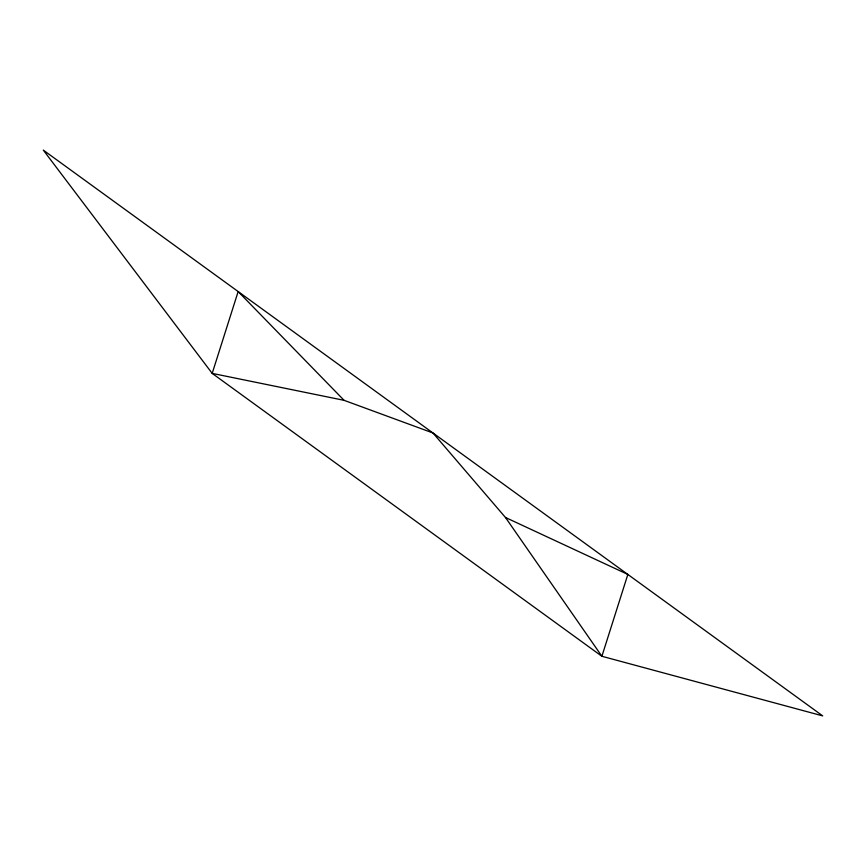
<?xml version="1.0" encoding="UTF-8"?>
<svg xmlns="http://www.w3.org/2000/svg" width="866" height="866" viewBox="0 0 866 866"><rect width="100%" height="100%" fill="white"/><g stroke="black" fill="none" stroke-linecap="round" stroke-linejoin="round"><path stroke-width="1.3" d="M344.083 400.33L212.192 373.387L43.3 150.11L822.7 715.89L601.892 656.276L212.192 373.387L238.15 291.561L344.083 400.33L433 433L505.473 517.489L601.892 656.276L627.85 574.439L505.473 517.489"/></g></svg>
